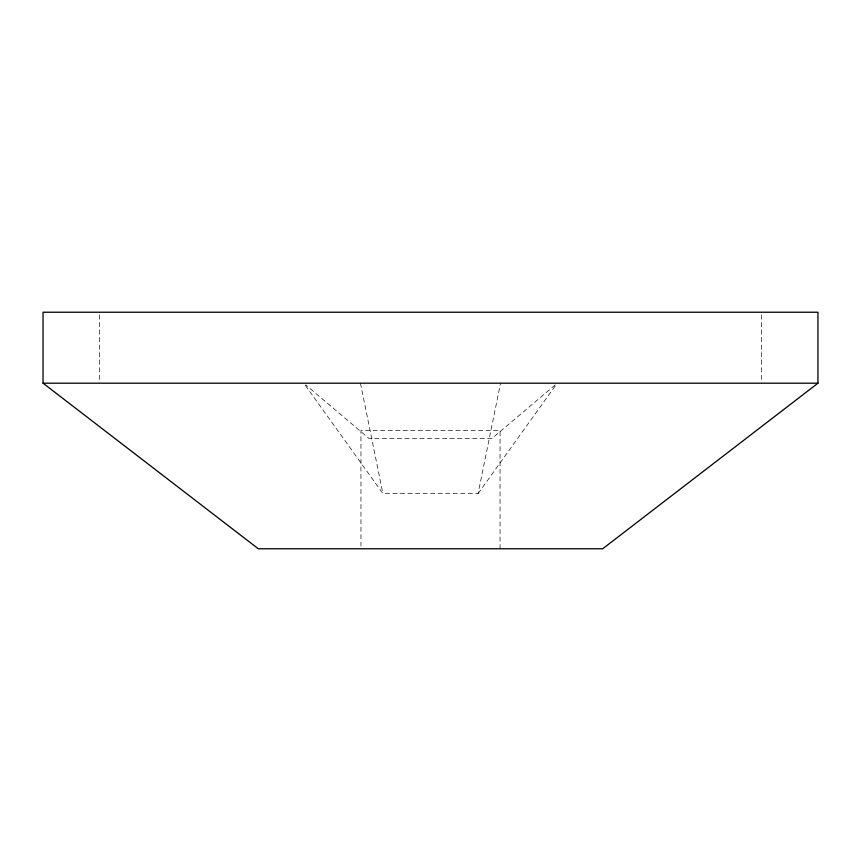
<?xml version="1.0" encoding="UTF-8"?>
<svg xmlns="http://www.w3.org/2000/svg" width="861" height="861" viewBox="0 0 861 861"><rect width="100%" height="100%" fill="white"/><g stroke="black" fill="none" stroke-linecap="round" stroke-linejoin="round"><path stroke-width="0.65" stroke-dasharray="4.3 3.23" d="M305.343 385.373L382.908 493.579L478.092 493.579L500.542 383.188M478.092 493.579L555.657 385.373M555.194 384.921L492.094 438.389L368.906 438.389L305.806 384.921M360.458 383.188L382.908 493.579M761.651 314.911L761.651 381.853M500.047 548.769L500.047 430.5L360.953 430.5L360.953 546.078M99.349 314.911L99.349 381.853"/><path stroke-width="1.29" d="M817.95 383.188L602.7 548.769L258.3 548.769L43.05 383.188L43.05 312.231L817.95 312.231L817.95 383.188L43.05 383.188"/></g></svg>
